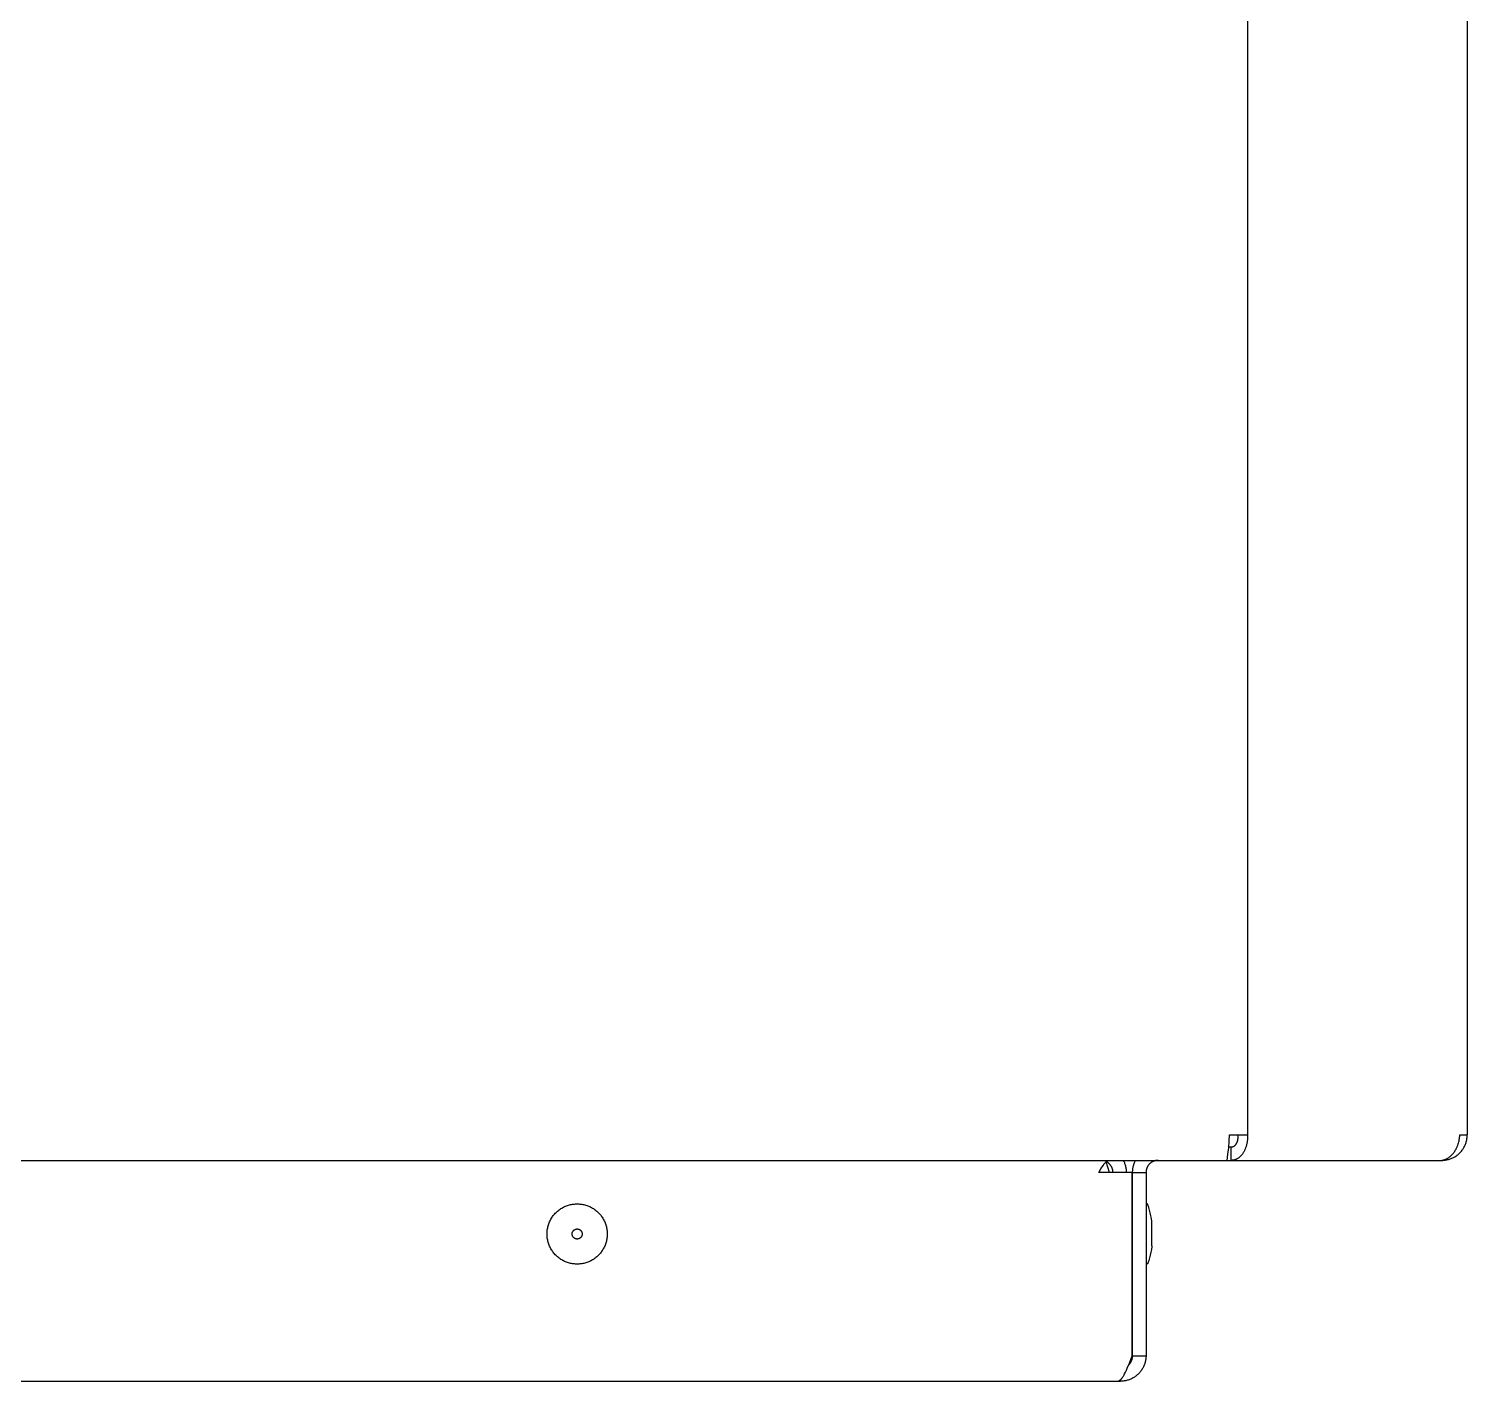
# Model space of a CAD drawing. Header units: millimetres. Extents: x -962 to 3068, y -237 to 2578.
# Drawn here: x 194.4 to 409.3, y 1181.6 to 1383.7 of the extents above; entities that cross this region are included whole.
import ezdxf

# ---------------------------------------------------------------- set-up
doc = ezdxf.new("R2010")
doc.units = ezdxf.units.MM
doc.header["$MEASUREMENT"] = 0
doc.layers.add('Domyślny', color=7, linetype='Continuous', true_color=0x000000)
doc.layers.add('Utwórz2D linie widoczne', color=7, linetype='Continuous', true_color=0x000000)

msp = doc.modelspace()

# ---------------------------------------------------------------- linework, layer by layer
at = {"layer": 'Domyślny'}
msp.add_line((376.51, 1980.8), (376.51, 1218.4), dxfattribs=at)
at = {"layer": 'Utwórz2D linie widoczne'}
for p, q in [((409.34, 1980.8), (409.34, 1218.4)), ((373.7, 1216.49), (373.78, 1217.45)), ((373.71, 1216.6), (374.09, 1216.6)), ((373.78, 1217.45), (373.82, 1218.4)), ((373.82, 1218.4), (376.51, 1218.4)), ((374.09, 1214.6), (374.09, 1216.6)), ((374.09, 1216.6), (374.11, 1216.6)), ((374.11, 1216.6), (374.12, 1216.6)), ((374.12, 1216.6), (374.14, 1216.6)), ((374.14, 1216.6), (374.15, 1216.6)), ((374.15, 1216.6), (374.16, 1216.6)), ((374.16, 1216.6), (374.18, 1216.61)), ((374.18, 1216.61), (374.19, 1216.61)), ((374.19, 1216.61), (374.21, 1216.61)), ((374.21, 1216.61), (374.22, 1216.61)), ((374.22, 1216.61), (374.23, 1216.62)), ((374.23, 1216.62), (374.25, 1216.62)), ((374.25, 1216.62), (374.26, 1216.62)), ((374.26, 1216.62), (374.28, 1216.63)), ((374.28, 1216.63), (374.29, 1216.63)), ((374.29, 1216.63), (374.3, 1216.63)), ((374.3, 1216.63), (374.32, 1216.64)), ((374.32, 1216.64), (374.33, 1216.64)), ((374.33, 1216.64), (374.34, 1216.65)), ((374.34, 1216.65), (374.36, 1216.65)), ((374.36, 1216.65), (374.37, 1216.66)), ((374.37, 1216.66), (374.38, 1216.67)), ((374.38, 1216.67), (374.4, 1216.67)), ((374.4, 1216.67), (374.41, 1216.68)), ((374.41, 1216.68), (374.42, 1216.68)), ((374.42, 1216.68), (374.45, 1216.7)), ((374.45, 1216.7), (374.47, 1216.71)), ((374.47, 1216.71), (374.5, 1216.73)), ((374.5, 1216.73), (374.52, 1216.74)), ((374.52, 1216.74), (374.55, 1216.76)), ((374.55, 1216.76), (374.57, 1216.78)), ((374.57, 1216.78), (374.6, 1216.8)), ((374.6, 1216.8), (374.62, 1216.82)), ((374.62, 1216.82), (374.64, 1216.85)), ((374.64, 1216.85), (374.67, 1216.87)), ((374.67, 1216.87), (374.69, 1216.89)), ((374.69, 1216.89), (374.71, 1216.91)), ((374.71, 1216.91), (374.73, 1216.94)), ((374.73, 1216.94), (374.75, 1216.97)), ((374.75, 1216.97), (374.77, 1216.99)), ((374.77, 1216.99), (374.79, 1217.02)), ((374.79, 1217.02), (374.81, 1217.05)), ((374.81, 1217.05), (374.83, 1217.08)), ((374.83, 1217.08), (374.85, 1217.11)), ((374.85, 1217.11), (374.87, 1217.14)), ((374.87, 1217.14), (374.88, 1217.17)), ((374.88, 1217.17), (374.9, 1217.21)), ((374.9, 1217.21), (374.92, 1217.24)), ((374.92, 1217.24), (374.94, 1217.28)), ((374.94, 1217.28), (374.95, 1217.32)), ((374.95, 1217.32), (374.97, 1217.35)), ((374.97, 1217.35), (374.98, 1217.39)), ((374.98, 1217.39), (374.99, 1217.43)), ((374.99, 1217.43), (375, 1217.46)), ((375, 1217.46), (375.02, 1217.5)), ((375.02, 1217.5), (375.03, 1217.54)), ((375.03, 1217.54), (375.04, 1217.58)), ((375.04, 1217.58), (375.05, 1217.61)), ((375.05, 1217.61), (375.06, 1217.65)), ((375.06, 1217.65), (375.07, 1217.73)), ((375.07, 1217.73), (375.08, 1217.77)), ((375.08, 1217.81), (375.09, 1217.85)), ((375.08, 1217.77), (375.08, 1217.81)), ((375.09, 1217.9), (375.1, 1217.94)), ((375.09, 1217.85), (375.09, 1217.9)), ((375.1, 1218.32), (375.1, 1218.4)), ((375.11, 1218.23), (375.1, 1218.32)), ((375.1, 1217.98), (375.11, 1218.06)), ((375.1, 1217.94), (375.1, 1217.98)), ((375.11, 1218.15), (375.11, 1218.23)), ((375.11, 1218.06), (375.11, 1218.15)), ((376.29, 1216.65), (376.26, 1216.56)), ((376.32, 1216.73), (376.29, 1216.65)), ((376.34, 1216.81), (376.32, 1216.73)), ((376.36, 1216.9), (376.34, 1216.81)), ((376.38, 1216.98), (376.36, 1216.9)), ((376.4, 1217.07), (376.38, 1216.98)), ((376.42, 1217.16), (376.4, 1217.07)), ((376.44, 1217.25), (376.42, 1217.16)), ((376.45, 1217.34), (376.44, 1217.25)), ((376.47, 1217.43), (376.45, 1217.34)), ((376.48, 1217.52), (376.47, 1217.43)), ((376.49, 1217.61), (376.48, 1217.52)), ((376.5, 1217.7), (376.49, 1217.61)), ((376.51, 1217.87), (376.5, 1217.7)), ((376.51, 1218.4), (376.52, 1218.22)), ((376.52, 1218.05), (376.51, 1217.87)), ((376.52, 1218.22), (376.52, 1218.05)), ((407.78, 1216.51), (407.82, 1216.6)), ((407.82, 1216.6), (407.85, 1216.68)), ((407.85, 1216.68), (407.89, 1216.76)), ((407.89, 1216.76), (407.92, 1216.85)), ((407.92, 1216.85), (407.95, 1216.93)), ((407.95, 1216.93), (407.98, 1217.02)), ((407.98, 1217.02), (408, 1217.1)), ((408, 1217.1), (408.03, 1217.18)), ((408.03, 1217.18), (408.08, 1217.35)), ((408.08, 1217.35), (408.12, 1217.53)), ((408.12, 1217.53), (408.15, 1217.7)), ((408.15, 1217.7), (408.18, 1217.87)), ((408.18, 1217.87), (408.2, 1218.05)), ((408.2, 1218.05), (408.22, 1218.22)), ((408.22, 1218.22), (408.23, 1218.4)), ((408.23, 1218.4), (409.34, 1218.4)), ((408.85, 1216.54), (408.91, 1216.65)), ((408.91, 1216.65), (408.97, 1216.77)), ((408.97, 1216.77), (409.03, 1216.89)), ((409.03, 1216.89), (409.07, 1217.01)), ((409.07, 1217.01), (409.12, 1217.13)), ((409.12, 1217.13), (409.16, 1217.25)), ((409.16, 1217.25), (409.2, 1217.38)), ((409.2, 1217.38), (409.23, 1217.5)), ((409.23, 1217.5), (409.26, 1217.63)), ((409.26, 1217.63), (409.28, 1217.76)), ((409.28, 1217.76), (409.3, 1217.88)), ((409.3, 1217.88), (409.32, 1218.01)), ((409.32, 1218.01), (409.33, 1218.14)), ((409.33, 1218.14), (409.34, 1218.27)), ((409.34, 1218.27), (409.34, 1218.4)), ((15.35, 1214.6), (373.45, 1214.6)), ((355.41, 1214.41), (355.44, 1214.42)), ((355.44, 1214.42), (355.46, 1214.44)), ((355.46, 1214.44), (355.48, 1214.46)), ((355.48, 1214.46), (355.5, 1214.47)), ((355.5, 1214.47), (355.53, 1214.49)), ((355.53, 1214.49), (355.55, 1214.5)), ((355.55, 1214.5), (355.57, 1214.51)), ((355.57, 1214.51), (355.59, 1214.52)), ((355.59, 1214.52), (355.61, 1214.53)), ((355.61, 1214.53), (355.63, 1214.54)), ((355.63, 1214.54), (355.65, 1214.55)), ((355.65, 1214.55), (355.67, 1214.56)), ((355.67, 1214.56), (355.69, 1214.57)), ((355.69, 1214.57), (355.7, 1214.57)), ((355.7, 1214.57), (355.72, 1214.58)), ((355.72, 1214.58), (355.74, 1214.58)), ((355.74, 1214.58), (355.76, 1214.59)), ((355.76, 1214.59), (355.77, 1214.59)), ((355.77, 1214.59), (355.78, 1214.59)), ((355.78, 1214.59), (355.79, 1214.59)), ((355.79, 1214.59), (355.8, 1214.59)), ((355.8, 1214.59), (355.81, 1214.6)), ((355.81, 1214.6), (355.82, 1214.6)), ((355.82, 1214.6), (355.83, 1214.6)), ((355.83, 1214.6), (355.84, 1214.6)), ((355.84, 1214.6), (355.85, 1214.6)), ((355.85, 1214.6), (355.86, 1214.6)), ((355.86, 1214.6), (355.87, 1214.6)), ((355.87, 1214.6), (355.88, 1214.6)), ((357.95, 1214.6), (358, 1214.49)), ((358, 1214.49), (358.06, 1214.38)), ((359.68, 1214.38), (359.74, 1214.49)), ((359.74, 1214.49), (359.79, 1214.6)), ((362.37, 1214.43), (362.31, 1214.4)), ((362.42, 1214.45), (362.37, 1214.43)), ((362.48, 1214.48), (362.42, 1214.45)), ((362.54, 1214.5), (362.48, 1214.48)), ((362.6, 1214.52), (362.54, 1214.5)), ((362.65, 1214.53), (362.6, 1214.52)), ((362.71, 1214.55), (362.65, 1214.53)), ((362.77, 1214.56), (362.71, 1214.55)), ((362.83, 1214.57), (362.77, 1214.56)), ((362.89, 1214.58), (362.83, 1214.57)), ((362.96, 1214.59), (362.89, 1214.58)), ((363.02, 1214.6), (362.96, 1214.59)), ((363.08, 1214.6), (363.02, 1214.6)), ((363.14, 1214.6), (363.08, 1214.6)), ((373.45, 1214.6), (373.59, 1215.55)), ((373.45, 1214.6), (374.09, 1214.6)), ((373.59, 1215.55), (373.7, 1216.49)), ((374.13, 1214.6), (374.09, 1214.6)), ((374.09, 1214.6), (405.27, 1214.6)), ((374.16, 1214.6), (374.13, 1214.6)), ((374.19, 1214.6), (374.16, 1214.6)), ((374.22, 1214.61), (374.19, 1214.6)), ((374.26, 1214.61), (374.22, 1214.61)), ((374.29, 1214.61), (374.26, 1214.61)), ((374.32, 1214.62), (374.29, 1214.61)), ((374.35, 1214.62), (374.32, 1214.62)), ((374.39, 1214.63), (374.35, 1214.62)), ((374.42, 1214.63), (374.39, 1214.63)), ((374.45, 1214.64), (374.42, 1214.63)), ((374.48, 1214.65), (374.45, 1214.64)), ((374.51, 1214.65), (374.48, 1214.65)), ((374.54, 1214.66), (374.51, 1214.65)), ((374.58, 1214.67), (374.54, 1214.66)), ((374.61, 1214.68), (374.58, 1214.67)), ((374.64, 1214.69), (374.61, 1214.68)), ((374.67, 1214.7), (374.64, 1214.69)), ((374.7, 1214.71), (374.67, 1214.7)), ((374.73, 1214.72), (374.7, 1214.71)), ((374.79, 1214.75), (374.73, 1214.72)), ((374.85, 1214.78), (374.79, 1214.75)), ((374.91, 1214.81), (374.85, 1214.78)), ((374.96, 1214.84), (374.91, 1214.81)), ((375.02, 1214.87), (374.96, 1214.84)), ((375.08, 1214.9), (375.02, 1214.87)), ((375.13, 1214.94), (375.08, 1214.9)), ((375.19, 1214.98), (375.13, 1214.94)), ((375.25, 1215.03), (375.19, 1214.98)), ((375.3, 1215.07), (375.25, 1215.03)), ((375.35, 1215.12), (375.3, 1215.07)), ((375.41, 1215.16), (375.35, 1215.12)), ((375.46, 1215.21), (375.41, 1215.16)), ((375.5, 1215.26), (375.46, 1215.21)), ((375.56, 1215.32), (375.5, 1215.26)), ((375.61, 1215.37), (375.56, 1215.32)), ((375.66, 1215.43), (375.61, 1215.37)), ((375.7, 1215.49), (375.66, 1215.43)), ((375.75, 1215.55), (375.7, 1215.49)), ((375.79, 1215.61), (375.75, 1215.55)), ((375.83, 1215.68), (375.79, 1215.61)), ((375.88, 1215.74), (375.83, 1215.68)), ((375.92, 1215.81), (375.88, 1215.74)), ((375.96, 1215.88), (375.92, 1215.81)), ((376, 1215.95), (375.96, 1215.88)), ((376.04, 1216.02), (376, 1215.95)), ((376.07, 1216.1), (376.04, 1216.02)), ((376.11, 1216.17), (376.07, 1216.1)), ((376.14, 1216.25), (376.11, 1216.17)), ((376.17, 1216.32), (376.14, 1216.25)), ((376.2, 1216.4), (376.17, 1216.32)), ((376.23, 1216.48), (376.2, 1216.4)), ((376.26, 1216.56), (376.23, 1216.48)), ((405.27, 1214.6), (405.54, 1214.6)), ((405.54, 1214.62), (405.6, 1214.63)), ((405.54, 1214.62), (405.54, 1214.6)), ((405.54, 1214.6), (405.67, 1214.6)), ((405.6, 1214.63), (405.67, 1214.64)), ((405.67, 1214.64), (405.73, 1214.65)), ((405.67, 1214.6), (405.8, 1214.61)), ((405.73, 1214.65), (405.8, 1214.67)), ((405.8, 1214.67), (405.86, 1214.68)), ((405.8, 1214.61), (405.93, 1214.62)), ((405.86, 1214.68), (405.92, 1214.7)), ((405.92, 1214.7), (405.98, 1214.72)), ((405.93, 1214.62), (406.06, 1214.64)), ((405.98, 1214.72), (406.04, 1214.74)), ((406.04, 1214.74), (406.11, 1214.77)), ((406.06, 1214.64), (406.19, 1214.66)), ((406.11, 1214.77), (406.17, 1214.79)), ((406.17, 1214.79), (406.23, 1214.82)), ((406.19, 1214.66), (406.31, 1214.68)), ((406.23, 1214.82), (406.29, 1214.85)), ((406.29, 1214.85), (406.35, 1214.88)), ((406.31, 1214.68), (406.44, 1214.71)), ((406.35, 1214.88), (406.41, 1214.91)), ((406.41, 1214.91), (406.46, 1214.95)), ((406.44, 1214.71), (406.56, 1214.74)), ((406.46, 1214.95), (406.52, 1214.98)), ((406.52, 1214.98), (406.59, 1215.02)), ((406.56, 1214.74), (406.69, 1214.78)), ((406.59, 1215.02), (406.65, 1215.07)), ((406.65, 1215.07), (406.71, 1215.12)), ((406.69, 1214.78), (406.81, 1214.82)), ((406.71, 1215.12), (406.77, 1215.16)), ((406.77, 1215.16), (406.83, 1215.21)), ((406.81, 1214.82), (406.93, 1214.87)), ((406.83, 1215.21), (406.89, 1215.26)), ((406.89, 1215.26), (406.95, 1215.32)), ((406.93, 1214.87), (407.05, 1214.92)), ((406.95, 1215.32), (407, 1215.37)), ((407, 1215.37), (407.06, 1215.42)), ((407.05, 1214.92), (407.17, 1214.97)), ((407.06, 1215.42), (407.11, 1215.48)), ((407.11, 1215.48), (407.16, 1215.53)), ((407.16, 1215.53), (407.2, 1215.59)), ((407.17, 1214.97), (407.29, 1215.03)), ((407.2, 1215.59), (407.25, 1215.64)), ((407.25, 1215.64), (407.3, 1215.7)), ((407.29, 1215.03), (407.4, 1215.09)), ((407.3, 1215.7), (407.34, 1215.76)), ((407.34, 1215.76), (407.39, 1215.82)), ((407.39, 1215.82), (407.43, 1215.88)), ((407.4, 1215.09), (407.51, 1215.15)), ((407.43, 1215.88), (407.47, 1215.95)), ((407.47, 1215.95), (407.51, 1216.01)), ((407.51, 1216.01), (407.56, 1216.08)), ((407.51, 1215.15), (407.62, 1215.22)), ((407.56, 1216.08), (407.59, 1216.15)), ((407.59, 1216.15), (407.63, 1216.21)), ((407.62, 1215.22), (407.73, 1215.3)), ((407.63, 1216.21), (407.67, 1216.28)), ((407.67, 1216.28), (407.71, 1216.35)), ((407.71, 1216.35), (407.75, 1216.43)), ((407.73, 1215.3), (407.84, 1215.37)), ((407.75, 1216.43), (407.78, 1216.51)), ((407.84, 1215.37), (407.94, 1215.45)), ((407.94, 1215.45), (408.04, 1215.54)), ((408.04, 1215.54), (408.13, 1215.62)), ((408.13, 1215.62), (408.23, 1215.71)), ((408.23, 1215.71), (408.32, 1215.81)), ((408.32, 1215.81), (408.4, 1215.9)), ((408.4, 1215.9), (408.49, 1216)), ((408.49, 1216), (408.57, 1216.1)), ((408.57, 1216.1), (408.64, 1216.21)), ((408.64, 1216.21), (408.72, 1216.32)), ((408.72, 1216.32), (408.79, 1216.43)), ((408.79, 1216.43), (408.85, 1216.54)), ((354.31, 1212.8), (354.6, 1213.32)), ((359.27, 1212.8), (354.31, 1212.8)), ((354.6, 1213.32), (354.71, 1213.5)), ((354.71, 1213.5), (354.82, 1213.68)), ((354.82, 1213.68), (354.92, 1213.83)), ((354.92, 1213.83), (354.97, 1213.9)), ((354.97, 1213.9), (355.02, 1213.97)), ((355.02, 1213.97), (355.06, 1214.03)), ((355.06, 1214.03), (355.1, 1214.08)), ((355.1, 1214.08), (355.15, 1214.14)), ((355.15, 1214.14), (355.19, 1214.19)), ((355.19, 1214.19), (355.24, 1214.24)), ((355.24, 1214.24), (355.28, 1214.28)), ((355.28, 1214.28), (355.32, 1214.33)), ((355.32, 1214.33), (355.35, 1214.35)), ((355.35, 1214.35), (355.37, 1214.37)), ((355.37, 1214.37), (355.39, 1214.39)), ((355.39, 1214.39), (355.41, 1214.41)), ((355.47, 1214.38), (355.41, 1214.41)), ((355.9, 1212.8), (355.41, 1214.4)), ((355.52, 1214.35), (355.47, 1214.38)), ((355.57, 1214.31), (355.52, 1214.35)), ((355.63, 1214.28), (355.57, 1214.31)), ((355.68, 1214.24), (355.63, 1214.28)), ((355.72, 1214.2), (355.68, 1214.24)), ((355.77, 1214.17), (355.72, 1214.2)), ((355.82, 1214.12), (355.77, 1214.17)), ((355.86, 1214.08), (355.82, 1214.12)), ((355.91, 1214.04), (355.86, 1214.08)), ((355.95, 1213.99), (355.91, 1214.04)), ((355.99, 1213.94), (355.95, 1213.99)), ((356.03, 1213.9), (355.99, 1213.94)), ((356.06, 1213.85), (356.03, 1213.9)), ((356.1, 1213.79), (356.06, 1213.85)), ((356.13, 1213.74), (356.1, 1213.79)), ((356.16, 1213.69), (356.13, 1213.74)), ((356.19, 1213.63), (356.16, 1213.69)), ((356.22, 1213.58), (356.19, 1213.63)), ((356.25, 1213.52), (356.22, 1213.58)), ((356.27, 1213.47), (356.25, 1213.52)), ((356.29, 1213.41), (356.27, 1213.47)), ((356.31, 1213.35), (356.29, 1213.41)), ((356.33, 1213.29), (356.31, 1213.35)), ((356.35, 1213.23), (356.33, 1213.29)), ((356.36, 1213.17), (356.35, 1213.23)), ((356.37, 1213.11), (356.36, 1213.17)), ((356.38, 1213.05), (356.37, 1213.11)), ((356.39, 1212.99), (356.38, 1213.05)), ((356.39, 1212.92), (356.39, 1212.99)), ((356.4, 1212.86), (356.39, 1212.92)), ((356.4, 1212.8), (356.4, 1212.86)), ((358.06, 1214.38), (358.11, 1214.26)), ((358.11, 1214.26), (358.15, 1214.15)), ((358.15, 1214.15), (358.19, 1214.03)), ((358.19, 1214.03), (358.23, 1213.91)), ((358.23, 1213.91), (358.27, 1213.79)), ((358.27, 1213.79), (358.3, 1213.67)), ((358.3, 1213.67), (358.32, 1213.55)), ((358.32, 1213.55), (358.35, 1213.42)), ((358.35, 1213.42), (358.37, 1213.3)), ((358.37, 1213.3), (358.38, 1213.18)), ((358.38, 1213.18), (358.39, 1213.05)), ((358.39, 1213.05), (358.4, 1212.93)), ((358.4, 1212.93), (358.4, 1212.8)), ((359.27, 1185.4), (359.27, 1212.8)), ((359.34, 1212.93), (359.35, 1213.05)), ((359.34, 1212.8), (359.34, 1212.93)), ((359.34, 1185.4), (359.34, 1212.8)), ((359.34, 1212.8), (361.34, 1212.8)), ((359.35, 1213.05), (359.36, 1213.18)), ((359.36, 1213.18), (359.37, 1213.3)), ((359.37, 1213.3), (359.39, 1213.42)), ((359.39, 1213.42), (359.41, 1213.55)), ((359.41, 1213.55), (359.44, 1213.67)), ((359.44, 1213.67), (359.47, 1213.79)), ((359.47, 1213.79), (359.51, 1213.91)), ((359.51, 1213.91), (359.54, 1214.03)), ((359.54, 1214.03), (359.59, 1214.15)), ((359.59, 1214.15), (359.63, 1214.26)), ((359.63, 1214.26), (359.68, 1214.38)), ((361.35, 1212.98), (361.34, 1212.92)), ((361.34, 1212.92), (361.34, 1212.86)), ((361.34, 1212.86), (361.34, 1212.8)), ((361.34, 1212.8), (361.34, 1185.4)), ((361.36, 1213.05), (361.35, 1212.98)), ((361.37, 1213.11), (361.36, 1213.05)), ((361.38, 1213.17), (361.37, 1213.11)), ((361.39, 1213.23), (361.38, 1213.17)), ((361.41, 1213.29), (361.39, 1213.23)), ((361.42, 1213.35), (361.41, 1213.29)), ((361.44, 1213.4), (361.42, 1213.35)), ((361.47, 1213.46), (361.44, 1213.4)), ((361.49, 1213.52), (361.47, 1213.46)), ((361.51, 1213.57), (361.49, 1213.52)), ((361.54, 1213.63), (361.51, 1213.57)), ((361.57, 1213.68), (361.54, 1213.63)), ((361.6, 1213.74), (361.57, 1213.68)), ((361.63, 1213.79), (361.6, 1213.74)), ((361.67, 1213.84), (361.63, 1213.79)), ((361.71, 1213.89), (361.67, 1213.84)), ((361.74, 1213.94), (361.71, 1213.89)), ((361.78, 1213.98), (361.74, 1213.94)), ((361.82, 1214.03), (361.78, 1213.98)), ((361.87, 1214.07), (361.82, 1214.03)), ((361.91, 1214.12), (361.87, 1214.07)), ((361.96, 1214.16), (361.91, 1214.12)), ((362, 1214.2), (361.96, 1214.16)), ((362.05, 1214.23), (362, 1214.2)), ((362.1, 1214.27), (362.05, 1214.23)), ((362.15, 1214.31), (362.1, 1214.27)), ((362.2, 1214.34), (362.15, 1214.31)), ((362.26, 1214.37), (362.2, 1214.34)), ((362.31, 1214.4), (362.26, 1214.37)), ((275.19, 1207.95), (275.34, 1207.99)), ((275.34, 1207.99), (275.49, 1208.02)), ((275.49, 1208.02), (275.64, 1208.05)), ((275.64, 1208.05), (275.8, 1208.07)), ((275.8, 1208.07), (275.95, 1208.08)), ((275.95, 1208.08), (276.11, 1208.09)), ((276.11, 1208.09), (276.26, 1208.1)), ((276.26, 1208.1), (276.42, 1208.1)), ((276.42, 1208.1), (276.57, 1208.09)), ((276.57, 1208.09), (276.73, 1208.08)), ((276.73, 1208.08), (276.88, 1208.07)), ((276.88, 1208.07), (277.04, 1208.05)), ((277.04, 1208.05), (277.19, 1208.02)), ((277.19, 1208.02), (277.34, 1207.99)), ((277.34, 1207.99), (277.49, 1207.95)), ((361.44, 1208.1), (361.34, 1208.1)), ((361.45, 1208.1), (361.44, 1208.1)), ((361.46, 1208.1), (361.45, 1208.1)), ((361.45, 1208.1), (361.45, 1208.1)), ((361.47, 1208.1), (361.46, 1208.1)), ((361.48, 1208.1), (361.47, 1208.1)), ((361.47, 1208.1), (361.47, 1208.1)), ((361.49, 1208.09), (361.48, 1208.1)), ((361.5, 1208.09), (361.49, 1208.09)), ((361.49, 1208.09), (361.49, 1208.09)), ((361.51, 1208.09), (361.5, 1208.09)), ((361.52, 1208.08), (361.51, 1208.09)), ((361.51, 1208.09), (361.51, 1208.09)), ((361.53, 1208.08), (361.52, 1208.08)), ((361.54, 1208.07), (361.53, 1208.08)), ((361.53, 1208.08), (361.53, 1208.08)), ((361.55, 1208.07), (361.54, 1208.07)), ((361.56, 1208.06), (361.55, 1208.07)), ((361.55, 1208.07), (361.55, 1208.07)), ((361.57, 1208.05), (361.56, 1208.06)), ((361.56, 1208.06), (361.56, 1208.06)), ((361.58, 1208.05), (361.57, 1208.05)), ((361.57, 1208.05), (361.57, 1208.05)), ((361.58, 1208.04), (361.58, 1208.05)), ((361.59, 1208.04), (361.58, 1208.04)), ((361.59, 1208.03), (361.59, 1208.04)), ((361.6, 1208.02), (361.59, 1208.03)), ((361.6, 1208.01), (361.6, 1208.02)), ((361.6, 1208.02), (361.6, 1208.02)), ((361.61, 1208.01), (361.6, 1208.01)), ((361.61, 1208), (361.61, 1208.01)), ((361.62, 1208), (361.61, 1208)), ((361.62, 1207.99), (361.62, 1208)), ((361.62, 1207.98), (361.62, 1207.99)), ((361.63, 1207.97), (361.62, 1207.98)), ((361.62, 1207.98), (361.62, 1207.98)), ((361.63, 1207.96), (361.63, 1207.97)), ((272.36, 1205.69), (272.43, 1205.83)), ((272.43, 1205.83), (272.51, 1205.96)), ((272.51, 1205.96), (272.59, 1206.09)), ((272.59, 1206.09), (272.68, 1206.22)), ((272.68, 1206.22), (272.77, 1206.35)), ((272.77, 1206.35), (272.87, 1206.47)), ((272.87, 1206.47), (272.97, 1206.58)), ((272.97, 1206.58), (273.08, 1206.7)), ((273.08, 1206.7), (273.19, 1206.81)), ((273.19, 1206.81), (273.3, 1206.92)), ((273.3, 1206.92), (273.41, 1207.02)), ((273.41, 1207.02), (273.53, 1207.12)), ((273.53, 1207.12), (273.66, 1207.21)), ((273.66, 1207.21), (273.78, 1207.3)), ((273.78, 1207.3), (273.91, 1207.39)), ((273.91, 1207.39), (274.04, 1207.47)), ((274.04, 1207.47), (274.18, 1207.55)), ((274.18, 1207.55), (274.32, 1207.62)), ((274.32, 1207.62), (274.46, 1207.69)), ((274.46, 1207.69), (274.6, 1207.75)), ((274.6, 1207.75), (274.74, 1207.81)), ((274.74, 1207.81), (274.89, 1207.86)), ((274.89, 1207.86), (275.04, 1207.91)), ((275.04, 1207.91), (275.19, 1207.95)), ((277.49, 1207.95), (277.64, 1207.91)), ((277.64, 1207.91), (277.79, 1207.86)), ((277.79, 1207.86), (277.94, 1207.81)), ((277.94, 1207.81), (278.08, 1207.75)), ((278.08, 1207.75), (278.22, 1207.69)), ((278.22, 1207.69), (278.36, 1207.62)), ((278.36, 1207.62), (278.5, 1207.55)), ((278.5, 1207.55), (278.63, 1207.47)), ((278.63, 1207.47), (278.77, 1207.39)), ((278.77, 1207.39), (278.9, 1207.3)), ((278.9, 1207.3), (279.02, 1207.21)), ((279.02, 1207.21), (279.15, 1207.12)), ((279.15, 1207.12), (279.27, 1207.02)), ((279.27, 1207.02), (279.38, 1206.92)), ((279.38, 1206.92), (279.49, 1206.81)), ((279.49, 1206.81), (279.6, 1206.7)), ((279.6, 1206.7), (279.71, 1206.58)), ((279.71, 1206.58), (279.81, 1206.47)), ((279.81, 1206.47), (279.91, 1206.35)), ((279.91, 1206.35), (280, 1206.22)), ((280, 1206.22), (280.09, 1206.09)), ((280.09, 1206.09), (280.17, 1205.96)), ((280.17, 1205.96), (280.25, 1205.83)), ((280.25, 1205.83), (280.32, 1205.69)), ((361.76, 1207.56), (361.63, 1207.96)), ((361.87, 1207.15), (361.76, 1207.56)), ((361.98, 1206.74), (361.87, 1207.15)), ((362.07, 1206.32), (361.98, 1206.74)), ((362.14, 1205.91), (362.07, 1206.32)), ((362.21, 1205.49), (362.14, 1205.91)), ((271.84, 1203.76), (271.85, 1203.91)), ((271.84, 1203.6), (271.84, 1203.76)), ((271.85, 1203.91), (271.86, 1204.07)), ((271.86, 1204.07), (271.88, 1204.22)), ((271.88, 1204.22), (271.91, 1204.37)), ((271.91, 1204.37), (271.94, 1204.53)), ((271.94, 1204.53), (271.97, 1204.68)), ((271.97, 1204.68), (272.01, 1204.83)), ((272.01, 1204.83), (272.06, 1204.98)), ((272.06, 1204.98), (272.11, 1205.12)), ((272.11, 1205.12), (272.16, 1205.27)), ((272.16, 1205.27), (272.22, 1205.41)), ((272.22, 1205.41), (272.29, 1205.55)), ((272.29, 1205.55), (272.36, 1205.69)), ((275.59, 1203.68), (275.6, 1203.7)), ((275.59, 1203.65), (275.59, 1203.68)), ((275.6, 1203.73), (275.61, 1203.75)), ((275.6, 1203.7), (275.6, 1203.73)), ((275.61, 1203.78), (275.62, 1203.81)), ((275.61, 1203.75), (275.61, 1203.78)), ((275.62, 1203.81), (275.63, 1203.83)), ((275.63, 1203.85), (275.64, 1203.88)), ((275.63, 1203.83), (275.63, 1203.85)), ((275.64, 1203.88), (275.65, 1203.9)), ((275.65, 1203.9), (275.66, 1203.93)), ((275.66, 1203.93), (275.68, 1203.95)), ((275.68, 1203.95), (275.69, 1203.97)), ((275.69, 1203.97), (275.7, 1203.99)), ((275.7, 1203.99), (275.72, 1204.02)), ((275.72, 1204.02), (275.73, 1204.04)), ((275.73, 1204.04), (275.75, 1204.06)), ((275.75, 1204.06), (275.76, 1204.08)), ((275.76, 1204.08), (275.78, 1204.1)), ((275.78, 1204.1), (275.8, 1204.12)), ((275.8, 1204.12), (275.81, 1204.14)), ((275.81, 1204.14), (275.83, 1204.15)), ((275.83, 1204.15), (275.85, 1204.17)), ((275.85, 1204.17), (275.87, 1204.19)), ((275.87, 1204.19), (275.89, 1204.2)), ((275.89, 1204.2), (275.91, 1204.22)), ((275.91, 1204.22), (275.94, 1204.23)), ((275.94, 1204.23), (275.96, 1204.25)), ((275.96, 1204.25), (275.98, 1204.26)), ((275.98, 1204.26), (276, 1204.27)), ((276, 1204.27), (276.03, 1204.28)), ((276.03, 1204.28), (276.05, 1204.29)), ((276.05, 1204.29), (276.07, 1204.3)), ((276.07, 1204.3), (276.1, 1204.31)), ((276.1, 1204.31), (276.12, 1204.32)), ((276.12, 1204.32), (276.15, 1204.33)), ((276.15, 1204.33), (276.17, 1204.33)), ((276.17, 1204.33), (276.2, 1204.34)), ((276.2, 1204.34), (276.22, 1204.34)), ((276.22, 1204.34), (276.25, 1204.35)), ((276.25, 1204.35), (276.28, 1204.35)), ((276.28, 1204.35), (276.3, 1204.35)), ((276.3, 1204.35), (276.33, 1204.35)), ((276.33, 1204.35), (276.35, 1204.35)), ((276.35, 1204.35), (276.38, 1204.35)), ((276.38, 1204.35), (276.4, 1204.35)), ((276.4, 1204.35), (276.43, 1204.35)), ((276.43, 1204.35), (276.46, 1204.34)), ((276.46, 1204.34), (276.48, 1204.34)), ((276.48, 1204.34), (276.51, 1204.33)), ((276.51, 1204.33), (276.53, 1204.33)), ((276.53, 1204.33), (276.56, 1204.32)), ((276.56, 1204.32), (276.58, 1204.31)), ((276.58, 1204.31), (276.61, 1204.3)), ((276.61, 1204.3), (276.63, 1204.29)), ((276.63, 1204.29), (276.65, 1204.28)), ((276.65, 1204.28), (276.68, 1204.27)), ((276.68, 1204.27), (276.7, 1204.26)), ((276.7, 1204.26), (276.72, 1204.25)), ((276.72, 1204.25), (276.74, 1204.23)), ((276.74, 1204.23), (276.77, 1204.22)), ((276.77, 1204.22), (276.79, 1204.2)), ((276.79, 1204.2), (276.81, 1204.19)), ((276.81, 1204.19), (276.83, 1204.17)), ((276.83, 1204.17), (276.85, 1204.15)), ((276.85, 1204.15), (276.87, 1204.14)), ((276.87, 1204.14), (276.88, 1204.12)), ((276.88, 1204.12), (276.9, 1204.1)), ((276.9, 1204.1), (276.92, 1204.08)), ((276.92, 1204.08), (276.93, 1204.06)), ((276.93, 1204.06), (276.95, 1204.04)), ((276.95, 1204.04), (276.96, 1204.02)), ((276.96, 1204.02), (276.98, 1203.99)), ((276.98, 1203.99), (276.99, 1203.97)), ((276.99, 1203.97), (277, 1203.95)), ((277, 1203.95), (277.02, 1203.93)), ((277.02, 1203.93), (277.03, 1203.9)), ((277.03, 1203.9), (277.04, 1203.88)), ((277.04, 1203.88), (277.05, 1203.85)), ((277.05, 1203.85), (277.05, 1203.83)), ((277.05, 1203.83), (277.06, 1203.81)), ((277.06, 1203.81), (277.07, 1203.78)), ((277.07, 1203.78), (277.07, 1203.75)), ((277.07, 1203.75), (277.08, 1203.73)), ((277.08, 1203.73), (277.08, 1203.7)), ((277.08, 1203.7), (277.09, 1203.68)), ((277.09, 1203.68), (277.09, 1203.65)), ((280.32, 1205.69), (280.39, 1205.55)), ((280.39, 1205.55), (280.46, 1205.41)), ((280.46, 1205.41), (280.52, 1205.27)), ((280.52, 1205.27), (280.57, 1205.12)), ((280.57, 1205.12), (280.62, 1204.98)), ((280.62, 1204.98), (280.67, 1204.83)), ((280.67, 1204.83), (280.71, 1204.68)), ((280.71, 1204.68), (280.74, 1204.53)), ((280.74, 1204.53), (280.77, 1204.37)), ((280.77, 1204.37), (280.8, 1204.22)), ((280.8, 1204.22), (280.82, 1204.07)), ((280.82, 1204.07), (280.83, 1203.91)), ((280.83, 1203.91), (280.84, 1203.76)), ((280.84, 1203.76), (280.84, 1203.6)), ((359.27, 1205.7), (359.34, 1205.7)), ((362.21, 1205.45), (362.21, 1205.49)), ((362.22, 1205.42), (362.21, 1205.45)), ((362.22, 1205.39), (362.22, 1205.42)), ((362.22, 1205.35), (362.22, 1205.39)), ((362.22, 1203.6), (362.22, 1205.35)), ((271.84, 1203.45), (271.84, 1203.6)), ((271.85, 1203.29), (271.84, 1203.45)), ((271.86, 1203.14), (271.85, 1203.29)), ((271.88, 1202.98), (271.86, 1203.14)), ((271.91, 1202.83), (271.88, 1202.98)), ((271.94, 1202.68), (271.91, 1202.83)), ((271.97, 1202.52), (271.94, 1202.68)), ((272.01, 1202.37), (271.97, 1202.52)), ((272.06, 1202.22), (272.01, 1202.37)), ((272.11, 1202.08), (272.06, 1202.22)), ((272.16, 1201.93), (272.11, 1202.08)), ((272.22, 1201.79), (272.16, 1201.93)), ((272.29, 1201.65), (272.22, 1201.79)), ((272.36, 1201.51), (272.29, 1201.65)), ((275.59, 1203.63), (275.59, 1203.65)), ((275.59, 1203.6), (275.59, 1203.63)), ((275.59, 1203.57), (275.59, 1203.6)), ((275.59, 1203.55), (275.59, 1203.57)), ((275.59, 1203.52), (275.59, 1203.55)), ((275.6, 1203.5), (275.59, 1203.52)), ((275.6, 1203.47), (275.6, 1203.5)), ((275.61, 1203.45), (275.6, 1203.47)), ((275.61, 1203.42), (275.61, 1203.45)), ((275.62, 1203.4), (275.61, 1203.42)), ((275.63, 1203.37), (275.62, 1203.4)), ((275.63, 1203.35), (275.63, 1203.37)), ((275.64, 1203.32), (275.63, 1203.35)), ((275.65, 1203.3), (275.64, 1203.32)), ((275.66, 1203.28), (275.65, 1203.3)), ((275.68, 1203.25), (275.66, 1203.28)), ((275.69, 1203.23), (275.68, 1203.25)), ((275.7, 1203.21), (275.69, 1203.23)), ((275.72, 1203.19), (275.7, 1203.21)), ((275.73, 1203.16), (275.72, 1203.19)), ((275.75, 1203.14), (275.73, 1203.16)), ((275.76, 1203.12), (275.75, 1203.14)), ((275.78, 1203.1), (275.76, 1203.12)), ((275.8, 1203.08), (275.78, 1203.1)), ((275.81, 1203.07), (275.8, 1203.08)), ((275.83, 1203.05), (275.81, 1203.07)), ((275.85, 1203.03), (275.83, 1203.05)), ((275.87, 1203.01), (275.85, 1203.03)), ((275.89, 1203), (275.87, 1203.01)), ((275.91, 1202.98), (275.89, 1203)), ((275.94, 1202.97), (275.91, 1202.98)), ((275.96, 1202.96), (275.94, 1202.97)), ((275.98, 1202.94), (275.96, 1202.96)), ((276, 1202.93), (275.98, 1202.94)), ((276.03, 1202.92), (276, 1202.93)), ((276.05, 1202.91), (276.03, 1202.92)), ((276.07, 1202.9), (276.05, 1202.91)), ((276.1, 1202.89), (276.07, 1202.9)), ((276.12, 1202.88), (276.1, 1202.89)), ((276.15, 1202.88), (276.12, 1202.88)), ((276.17, 1202.87), (276.15, 1202.88)), ((276.2, 1202.86), (276.17, 1202.87)), ((276.22, 1202.86), (276.2, 1202.86)), ((276.25, 1202.86), (276.22, 1202.86)), ((276.28, 1202.85), (276.25, 1202.86)), ((276.3, 1202.85), (276.28, 1202.85)), ((276.33, 1202.85), (276.3, 1202.85)), ((276.35, 1202.85), (276.33, 1202.85)), ((276.38, 1202.85), (276.35, 1202.85)), ((276.4, 1202.85), (276.38, 1202.85)), ((276.43, 1202.86), (276.4, 1202.85)), ((276.46, 1202.86), (276.43, 1202.86)), ((276.48, 1202.86), (276.46, 1202.86)), ((276.51, 1202.87), (276.48, 1202.86)), ((276.53, 1202.88), (276.51, 1202.87)), ((276.56, 1202.88), (276.53, 1202.88)), ((276.58, 1202.89), (276.56, 1202.88)), ((276.61, 1202.9), (276.58, 1202.89)), ((276.63, 1202.91), (276.61, 1202.9)), ((276.65, 1202.92), (276.63, 1202.91)), ((276.68, 1202.93), (276.65, 1202.92)), ((276.7, 1202.94), (276.68, 1202.93)), ((276.72, 1202.96), (276.7, 1202.94)), ((276.74, 1202.97), (276.72, 1202.96)), ((276.77, 1202.98), (276.74, 1202.97)), ((276.79, 1203), (276.77, 1202.98)), ((276.81, 1203.01), (276.79, 1203)), ((276.83, 1203.03), (276.81, 1203.01)), ((276.85, 1203.05), (276.83, 1203.03)), ((276.87, 1203.07), (276.85, 1203.05)), ((276.88, 1203.08), (276.87, 1203.07)), ((276.9, 1203.1), (276.88, 1203.08)), ((276.92, 1203.12), (276.9, 1203.1)), ((276.93, 1203.14), (276.92, 1203.12)), ((276.95, 1203.16), (276.93, 1203.14)), ((276.96, 1203.19), (276.95, 1203.16)), ((276.98, 1203.21), (276.96, 1203.19)), ((276.99, 1203.23), (276.98, 1203.21)), ((277, 1203.25), (276.99, 1203.23)), ((277.02, 1203.28), (277, 1203.25)), ((277.03, 1203.3), (277.02, 1203.28)), ((277.04, 1203.32), (277.03, 1203.3)), ((277.05, 1203.35), (277.04, 1203.32)), ((277.06, 1203.4), (277.05, 1203.37)), ((277.05, 1203.37), (277.05, 1203.35)), ((277.07, 1203.42), (277.06, 1203.4)), ((277.08, 1203.47), (277.07, 1203.45)), ((277.07, 1203.45), (277.07, 1203.42)), ((277.09, 1203.52), (277.08, 1203.5)), ((277.08, 1203.5), (277.08, 1203.47)), ((277.09, 1203.65), (277.09, 1203.63)), ((277.09, 1203.63), (277.09, 1203.6)), ((277.09, 1203.6), (277.09, 1203.57)), ((277.09, 1203.57), (277.09, 1203.55)), ((277.09, 1203.55), (277.09, 1203.52)), ((280.39, 1201.65), (280.32, 1201.51)), ((280.46, 1201.79), (280.39, 1201.65)), ((280.52, 1201.93), (280.46, 1201.79)), ((280.57, 1202.08), (280.52, 1201.93)), ((280.62, 1202.22), (280.57, 1202.08)), ((280.67, 1202.37), (280.62, 1202.22)), ((280.71, 1202.52), (280.67, 1202.37)), ((280.74, 1202.68), (280.71, 1202.52)), ((280.77, 1202.83), (280.74, 1202.68)), ((280.8, 1202.98), (280.77, 1202.83)), ((280.82, 1203.14), (280.8, 1202.98)), ((280.83, 1203.29), (280.82, 1203.14)), ((280.84, 1203.45), (280.83, 1203.29)), ((280.84, 1203.6), (280.84, 1203.45)), ((362.21, 1201.71), (362.14, 1201.29)), ((362.22, 1201.78), (362.21, 1201.75)), ((362.21, 1201.75), (362.21, 1201.71)), ((362.22, 1201.85), (362.22, 1203.6)), ((362.22, 1201.85), (362.22, 1201.82)), ((362.22, 1201.82), (362.22, 1201.78)), ((272.43, 1201.37), (272.36, 1201.51)), ((272.51, 1201.24), (272.43, 1201.37)), ((272.59, 1201.11), (272.51, 1201.24)), ((272.68, 1200.98), (272.59, 1201.11)), ((272.77, 1200.86), (272.68, 1200.98)), ((272.87, 1200.73), (272.77, 1200.86)), ((272.97, 1200.62), (272.87, 1200.73)), ((273.08, 1200.5), (272.97, 1200.62)), ((273.19, 1200.39), (273.08, 1200.5)), ((273.3, 1200.28), (273.19, 1200.39)), ((273.41, 1200.18), (273.3, 1200.28)), ((273.53, 1200.08), (273.41, 1200.18)), ((273.66, 1199.99), (273.53, 1200.08)), ((273.78, 1199.9), (273.66, 1199.99)), ((273.91, 1199.81), (273.78, 1199.9)), ((274.04, 1199.73), (273.91, 1199.81)), ((274.18, 1199.65), (274.04, 1199.73)), ((274.32, 1199.58), (274.18, 1199.65)), ((274.46, 1199.51), (274.32, 1199.58)), ((274.6, 1199.45), (274.46, 1199.51)), ((274.74, 1199.39), (274.6, 1199.45)), ((274.89, 1199.34), (274.74, 1199.39)), ((277.94, 1199.39), (277.79, 1199.34)), ((278.08, 1199.45), (277.94, 1199.39)), ((278.22, 1199.51), (278.08, 1199.45)), ((278.36, 1199.58), (278.22, 1199.51)), ((278.5, 1199.65), (278.36, 1199.58)), ((278.63, 1199.73), (278.5, 1199.65)), ((278.77, 1199.81), (278.63, 1199.73)), ((278.9, 1199.9), (278.77, 1199.81)), ((279.02, 1199.99), (278.9, 1199.9)), ((279.15, 1200.08), (279.02, 1199.99)), ((279.27, 1200.18), (279.15, 1200.08)), ((279.38, 1200.28), (279.27, 1200.18)), ((279.49, 1200.39), (279.38, 1200.28)), ((279.6, 1200.5), (279.49, 1200.39)), ((279.71, 1200.62), (279.6, 1200.5)), ((279.81, 1200.73), (279.71, 1200.62)), ((279.91, 1200.86), (279.81, 1200.73)), ((280, 1200.98), (279.91, 1200.86)), ((280.09, 1201.11), (280, 1200.98)), ((280.17, 1201.24), (280.09, 1201.11)), ((280.25, 1201.37), (280.17, 1201.24)), ((280.32, 1201.51), (280.25, 1201.37)), ((359.27, 1201.5), (359.34, 1201.5)), ((361.76, 1199.64), (361.63, 1199.24)), ((361.87, 1200.05), (361.76, 1199.64)), ((361.98, 1200.46), (361.87, 1200.05)), ((362.07, 1200.88), (361.98, 1200.46)), ((362.14, 1201.29), (362.07, 1200.88)), ((275.04, 1199.29), (274.89, 1199.34)), ((275.19, 1199.25), (275.04, 1199.29)), ((275.34, 1199.21), (275.19, 1199.25)), ((275.49, 1199.18), (275.34, 1199.21)), ((275.64, 1199.15), (275.49, 1199.18)), ((275.8, 1199.13), (275.64, 1199.15)), ((275.95, 1199.12), (275.8, 1199.13)), ((276.11, 1199.11), (275.95, 1199.12)), ((276.26, 1199.1), (276.11, 1199.11)), ((276.42, 1199.1), (276.26, 1199.1)), ((276.57, 1199.11), (276.42, 1199.1)), ((276.73, 1199.12), (276.57, 1199.11)), ((276.88, 1199.13), (276.73, 1199.12)), ((277.04, 1199.15), (276.88, 1199.13)), ((277.19, 1199.18), (277.04, 1199.15)), ((277.34, 1199.21), (277.19, 1199.18)), ((277.49, 1199.25), (277.34, 1199.21)), ((277.64, 1199.29), (277.49, 1199.25)), ((277.79, 1199.34), (277.64, 1199.29)), ((361.44, 1199.1), (361.34, 1199.1)), ((361.45, 1199.1), (361.44, 1199.1)), ((361.46, 1199.1), (361.45, 1199.1)), ((361.45, 1199.1), (361.45, 1199.1)), ((361.47, 1199.1), (361.46, 1199.1)), ((361.48, 1199.1), (361.47, 1199.1)), ((361.47, 1199.1), (361.47, 1199.1)), ((361.49, 1199.11), (361.48, 1199.1)), ((361.5, 1199.11), (361.49, 1199.11)), ((361.49, 1199.11), (361.49, 1199.11)), ((361.51, 1199.11), (361.5, 1199.11)), ((361.52, 1199.12), (361.51, 1199.12)), ((361.51, 1199.12), (361.51, 1199.11)), ((361.53, 1199.12), (361.52, 1199.12)), ((361.54, 1199.13), (361.53, 1199.12)), ((361.53, 1199.12), (361.53, 1199.12)), ((361.55, 1199.13), (361.54, 1199.13)), ((361.56, 1199.14), (361.55, 1199.13)), ((361.55, 1199.13), (361.55, 1199.13)), ((361.57, 1199.15), (361.56, 1199.14)), ((361.56, 1199.14), (361.56, 1199.14)), ((361.58, 1199.16), (361.57, 1199.15)), ((361.57, 1199.15), (361.57, 1199.15)), ((361.59, 1199.17), (361.58, 1199.16)), ((361.58, 1199.16), (361.58, 1199.16)), ((361.6, 1199.18), (361.59, 1199.17)), ((361.59, 1199.17), (361.59, 1199.17)), ((361.61, 1199.19), (361.6, 1199.19)), ((361.6, 1199.19), (361.6, 1199.18)), ((361.6, 1199.18), (361.6, 1199.18)), ((361.62, 1199.21), (361.61, 1199.2)), ((361.61, 1199.2), (361.61, 1199.19)), ((361.63, 1199.23), (361.62, 1199.22)), ((361.62, 1199.22), (361.62, 1199.22)), ((361.62, 1199.22), (361.62, 1199.21)), ((361.62, 1199.21), (361.62, 1199.21)), ((361.63, 1199.24), (361.63, 1199.23)), ((358.85, 1184.3), (359.27, 1185.4)), ((358.97, 1184.31), (359.01, 1184.36)), ((359.01, 1184.36), (359.04, 1184.41)), ((359.04, 1184.41), (359.08, 1184.47)), ((359.08, 1184.47), (359.11, 1184.52)), ((359.11, 1184.52), (359.14, 1184.57)), ((359.14, 1184.57), (359.17, 1184.63)), ((359.17, 1184.63), (359.19, 1184.68)), ((359.19, 1184.68), (359.21, 1184.74)), ((359.21, 1184.74), (359.24, 1184.8)), ((359.24, 1184.8), (359.26, 1184.86)), ((359.26, 1184.86), (359.27, 1184.92)), ((359.27, 1184.92), (359.29, 1184.97)), ((359.29, 1184.97), (359.3, 1185.03)), ((359.3, 1185.03), (359.31, 1185.09)), ((359.31, 1185.09), (359.32, 1185.16)), ((359.32, 1185.16), (359.33, 1185.22)), ((359.33, 1185.22), (359.34, 1185.28)), ((359.34, 1185.4), (361.34, 1185.4)), ((359.34, 1185.34), (359.34, 1185.4)), ((359.34, 1185.28), (359.34, 1185.34)), ((361.2, 1184.38), (361.16, 1184.25)), ((361.23, 1184.5), (361.2, 1184.38)), ((361.26, 1184.63), (361.23, 1184.5)), ((361.28, 1184.76), (361.26, 1184.63)), ((361.3, 1184.88), (361.28, 1184.76)), ((361.32, 1185.01), (361.3, 1184.88)), ((361.33, 1185.14), (361.32, 1185.01)), ((361.34, 1185.27), (361.33, 1185.14)), ((361.34, 1185.4), (361.34, 1185.27)), ((357.8, 1182.13), (357.83, 1182.18)), ((357.83, 1182.18), (357.9, 1182.27)), ((357.9, 1182.27), (357.96, 1182.37)), ((357.96, 1182.37), (358.02, 1182.46)), ((358.02, 1182.46), (358.08, 1182.58)), ((358.08, 1182.58), (358.15, 1182.7)), ((358.15, 1182.7), (358.27, 1182.93)), ((358.27, 1182.93), (358.41, 1183.24)), ((358.41, 1183.24), (358.55, 1183.54)), ((358.55, 1183.54), (358.85, 1184.3)), ((358.77, 1184.09), (358.81, 1184.13)), ((358.81, 1184.13), (358.86, 1184.17)), ((358.86, 1184.17), (358.9, 1184.22)), ((358.9, 1184.22), (358.94, 1184.26)), ((358.94, 1184.26), (358.97, 1184.31)), ((359.62, 1182.22), (359.51, 1182.15)), ((359.73, 1182.3), (359.62, 1182.22)), ((359.84, 1182.37), (359.73, 1182.3)), ((359.94, 1182.45), (359.84, 1182.37)), ((360.04, 1182.54), (359.94, 1182.45)), ((360.13, 1182.62), (360.04, 1182.54)), ((360.23, 1182.71), (360.13, 1182.62)), ((360.32, 1182.81), (360.23, 1182.71)), ((360.4, 1182.9), (360.32, 1182.81)), ((360.49, 1183), (360.4, 1182.9)), ((360.57, 1183.1), (360.49, 1183)), ((360.64, 1183.21), (360.57, 1183.1)), ((360.72, 1183.32), (360.64, 1183.21)), ((360.79, 1183.43), (360.72, 1183.32)), ((360.85, 1183.54), (360.79, 1183.43)), ((360.91, 1183.65), (360.85, 1183.54)), ((360.97, 1183.77), (360.91, 1183.65)), ((361.03, 1183.89), (360.97, 1183.77)), ((361.07, 1184.01), (361.03, 1183.89)), ((361.12, 1184.13), (361.07, 1184.01)), ((361.16, 1184.25), (361.12, 1184.13)), ((31.75, 1181.6), (357.04, 1181.6)), ((357.04, 1181.6), (357.06, 1181.6)), ((357.04, 1181.6), (357.54, 1181.6)), ((357.06, 1181.6), (357.08, 1181.6)), ((357.08, 1181.6), (357.09, 1181.6)), ((357.09, 1181.6), (357.11, 1181.6)), ((357.11, 1181.6), (357.12, 1181.61)), ((357.12, 1181.61), (357.14, 1181.61)), ((357.14, 1181.61), (357.15, 1181.61)), ((357.15, 1181.61), (357.17, 1181.61)), ((357.17, 1181.61), (357.18, 1181.62)), ((357.18, 1181.62), (357.2, 1181.62)), ((357.2, 1181.62), (357.21, 1181.63)), ((357.21, 1181.63), (357.22, 1181.63)), ((357.22, 1181.63), (357.24, 1181.64)), ((357.24, 1181.64), (357.25, 1181.64)), ((357.25, 1181.64), (357.27, 1181.65)), ((357.27, 1181.65), (357.28, 1181.65)), ((357.28, 1181.65), (357.3, 1181.66)), ((357.3, 1181.66), (357.31, 1181.67)), ((357.31, 1181.67), (357.33, 1181.68)), ((357.33, 1181.68), (357.34, 1181.69)), ((357.34, 1181.69), (357.36, 1181.69)), ((357.36, 1181.69), (357.38, 1181.7)), ((357.38, 1181.7), (357.39, 1181.71)), ((357.39, 1181.71), (357.4, 1181.72)), ((357.4, 1181.72), (357.42, 1181.73)), ((357.42, 1181.73), (357.43, 1181.74)), ((357.43, 1181.74), (357.46, 1181.76)), ((357.46, 1181.76), (357.49, 1181.79)), ((357.49, 1181.79), (357.52, 1181.81)), ((357.52, 1181.81), (357.55, 1181.84)), ((357.54, 1181.6), (357.54, 1181.83)), ((357.67, 1181.6), (357.54, 1181.6)), ((357.55, 1181.84), (357.59, 1181.87)), ((357.59, 1181.87), (357.62, 1181.91)), ((357.62, 1181.91), (357.65, 1181.94)), ((357.65, 1181.94), (357.68, 1181.98)), ((357.8, 1181.61), (357.67, 1181.6)), ((357.68, 1181.98), (357.71, 1182.01)), ((357.71, 1182.01), (357.74, 1182.05)), ((357.74, 1182.05), (357.77, 1182.09)), ((357.77, 1182.09), (357.8, 1182.13)), ((357.93, 1181.62), (357.8, 1181.61)), ((358.06, 1181.64), (357.93, 1181.62)), ((358.19, 1181.66), (358.06, 1181.64)), ((358.31, 1181.68), (358.19, 1181.66)), ((358.44, 1181.71), (358.31, 1181.68)), ((358.56, 1181.74), (358.44, 1181.71)), ((358.69, 1181.78), (358.56, 1181.74)), ((358.81, 1181.82), (358.69, 1181.78)), ((358.93, 1181.87), (358.81, 1181.82)), ((359.05, 1181.92), (358.93, 1181.87)), ((359.17, 1181.97), (359.05, 1181.92)), ((359.29, 1182.03), (359.17, 1181.97)), ((359.4, 1182.09), (359.29, 1182.03)), ((359.51, 1182.15), (359.4, 1182.09))]:
    msp.add_line(p, q, dxfattribs=at)

doc.saveas('drawing.dxf')
